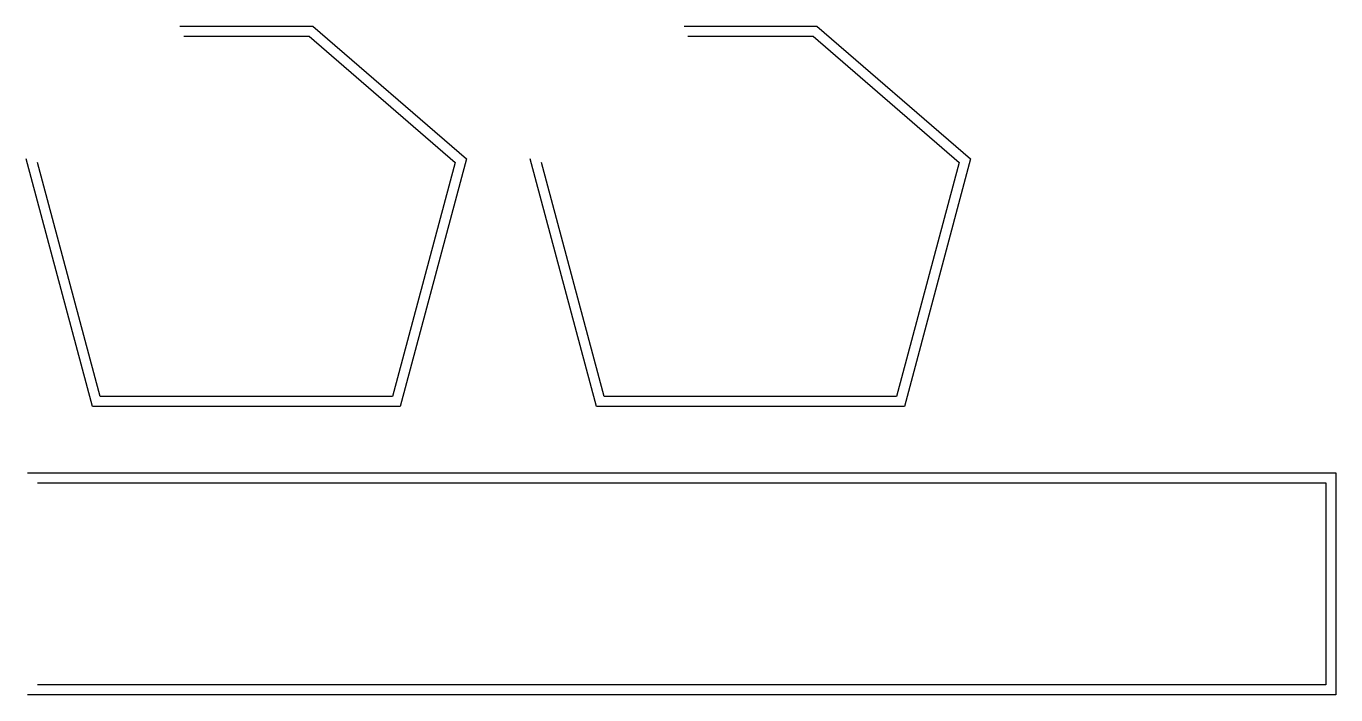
# Model space of a CAD drawing. Header units: millimetres. Extents: x -8 to 901, y -457 to 7.
import ezdxf

# ---------------------------------------------------------------- set-up
doc = ezdxf.new("R2010")
doc.units = ezdxf.units.MM

msp = doc.modelspace()

# ---------------------------------------------------------------- linework, layer by layer
for points in [[(98.8993, 7), (191.1007, 7), (297.8979, -85.0665), (251.8726, -257), (38.1274, -257), (-7.8979, -85.0665)], [(101.5, 0), (188.5, 0), (290, -87.5), (246.5, -250), (43.5, -250), (0, -87.5)], [(448.8993, 7), (541.1007, 7), (647.8979, -85.0665), (601.8726, -257), (388.1274, -257), (342.1021, -85.0665)], [(451.5, 0), (538.5, 0), (640, -87.5), (596.5, -250), (393.5, -250), (350, -87.5)], [(-7, -303), (901.4618, -303), (901.4618, -457), (-7, -457)], [(0, -310), (894.4618, -310), (894.4618, -450), (0, -450)]]:
    msp.add_lwpolyline(points)

doc.saveas('drawing.dxf')
